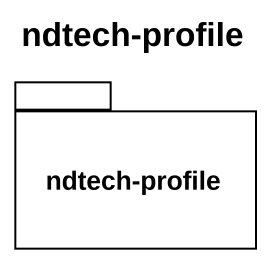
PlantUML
@startuml
title ndtech-profile
package "ndtech-profile" as ndtech_profile {
}
@enduml
